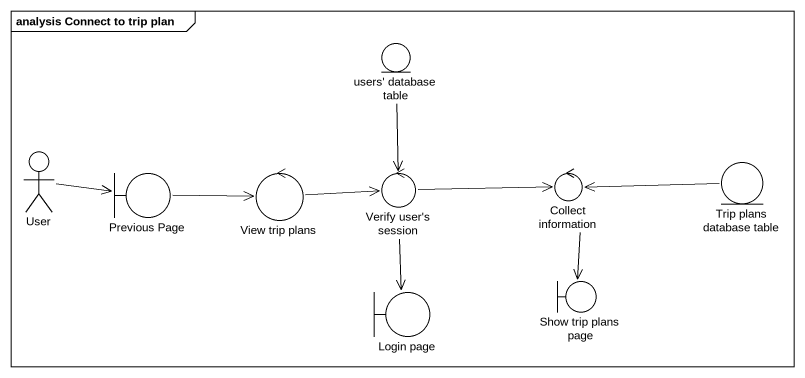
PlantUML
@startuml
mainframe analysis Connect to trip plan
entity "users' database table" as users_database_table
actor User
boundary "Previous Page" as Previous_Page
control "View trip plans" as View_trip_plans
control "Verify user's session" as Verify_user_s_session
control "Collect information" as Collect_information
entity "Trip plans database table" as Trip_plans_database_table
boundary "Login page" as Login_page
boundary "Show trip plans page" as Show_trip_plans_page
users_database_table --> Verify_user_s_session
User -right-> Previous_Page
Previous_Page -right-> View_trip_plans
View_trip_plans -right-> Verify_user_s_session
Verify_user_s_session -right-> Collect_information
Verify_user_s_session --> Login_page
Collect_information --> Show_trip_plans_page
Trip_plans_database_table -left-> Collect_information
@enduml
